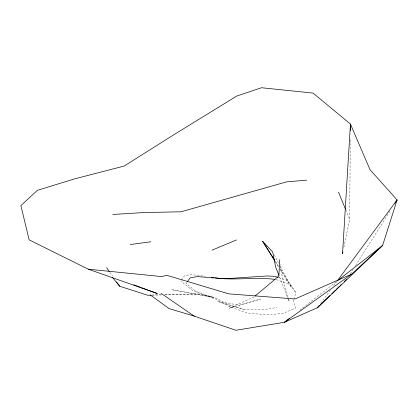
<?xml version="1.0" encoding="UTF-8"?>
<svg xmlns="http://www.w3.org/2000/svg" width="418" height="418" viewBox="0 0 418 418"><rect width="100%" height="100%" fill="white"/><g stroke="black" fill="none" stroke-linecap="round" stroke-linejoin="round"><path stroke-width="0.31" stroke-dasharray="2.09 1.57" d="M343.862 247.341L349.647 219.325L350.321 139.737M293.697 299.91L293.347 301.106L295.834 307.92L283.378 313.286L269.166 314.723L248.125 313.348L229.419 306.619L214.8 298.541L213.086 298.285L192.923 290.719L180.889 281.204M293.875 299.309L295.824 292.72L279.95 268.575M350.336 273.821L353.126 269.406M355.566 265.55L390.119 210.959M181.569 280.165L184.631 275.478L192.207 274.704L205.238 276.335M320.59 303.489L330.251 290.416M333.726 285.708L337.206 281M186.82 282.291L186.041 283.3L195.911 291.503L213.624 297.438L171.855 289.7L213.624 297.438M299.805 310.25L336.307 281.695M254.06 296.89L229.236 308.317L260.743 298.99L239.509 305.093L217.48 301.545L244.143 309.534L263.549 309.633L276.988 307.491M151.687 294.983L162.116 294.742M164.718 294.68L197.949 293.906L215.192 297.579L227.867 304.409L244.143 309.534M152.225 295.16L161.907 294.941M165.136 294.868L196.126 294.167M229.419 306.619L231.509 307.413M278.707 277.589L287.568 280.588M276.329 279.553L290.458 284.898L295.824 292.72M109.929 272.452L112.541 276.157M275.446 261.475L278.56 266.391M275.331 261.673L278.419 266.637M280.138 269.391L291.466 287.589L279.982 265.806M274.245 254.917L278.775 263.518M345.775 209.862L349.647 219.325M279.626 277.113L288.154 298.771M288.389 299.372L289.34 301.78L282.286 277.139L280.483 264.552"/><path stroke-width="0.63" d="M350.399 130.604L350.451 124.078L313.108 93.109L261.548 87.733L236.813 96.004L173.945 134.674L124.188 166.05L74.791 178.826L37.369 190.342L20.9 205.625L29.145 239.859L88.276 269.202L157.278 293.52L141.535 287.683M279.762 259.521L278.863 276.084L255.053 296.059M342.943 251.798L342.546 253.71L350.451 124.078L370.014 169.682L397.1 199.935L382.58 245.502L317.497 307.674L284.381 322.315L235.909 330.267L194.239 316.139L169.112 308.604L150.386 295.014M395.005 203.242L397.1 199.935L337.592 280.478M319.044 305.584L317.497 307.674L330.027 295.484M187.598 281.277L190.331 277.74L197.495 276.596L224.665 278.775L267.165 275.969L275.159 276.392L278.111 277.39M331.882 293.682L335.131 290.52M336.056 289.617L339.306 286.455M340.231 285.557L341.161 284.653M344.411 281.492L346.731 279.234M289.522 318.291L284.381 322.315L351.642 274.114L382.58 245.502L338.366 280.086M351.642 274.114L295.066 298.98L228.85 293.864L166.719 275.279L161.656 276.585L88.276 269.202M212.015 250.168L236.525 239.932M130.322 244.514L150.898 241.782M306.681 180.158L286.633 181.856L181.093 211.774L142.705 212.6L112.813 214.486M150.935 295.192L147.706 295.265L119.626 286.215L112.264 277.186M275.081 279.412C255.147 276.653 234.791 280.771 214.909 277.777M211.686 277.296L213.619 277.583M133.661 284.762L140.323 287.234M161.212 293.436L194.239 316.139M274.987 261.119L262.629 241.27L272.735 252.054L275.598 266.883L278.916 275.305M106.574 267.687L109.187 271.392M116.643 281.983L119.626 286.215M262.629 241.27L274.407 259.834M338.512 192.113L345.534 209.266"/></g></svg>
